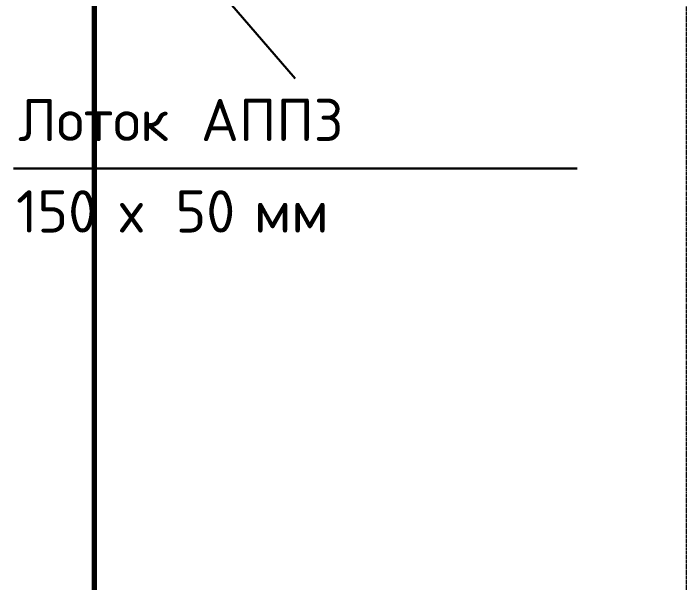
# Model space of a CAD drawing. Header units: millimetres. Extents: x -4948 to 42228, y -4856 to 69378.
# Drawn here: x 25933 to 30709, y 25449 to 29490 of the extents above; entities that cross this region are included whole.
import ezdxf

# ---------------------------------------------------------------- set-up
doc = ezdxf.new("R2010")
doc.units = ezdxf.units.MM
doc.linetypes.add('Линия сетки', pattern=[22.225, 12.7, -3.175, 3.175, -3.175])
doc.linetypes.add('Штрих 3 х 1_5 мм', pattern=[4.5, 3, -1.5])
for name, color, linetype, lineweight in [('A-AREA', 32, 'Continuous', 9), ('E-CABL-TRAY-IDEN', 211, 'Continuous', 30), ('S-GRID', 1, 'Continuous', 30)]:
    doc.layers.add(name, color=color, linetype=linetype, lineweight=lineweight)
doc.styles.add('ISOCPEUR', font='isocpeur.ttf', dxfattribs={"height": 3})

# ---------------------------------------------------------------- blocks, each defined once
blk = doc.blocks.new('27ELB-RD-AR-0000-BIM_rvt-1-1 этаж отм_ _0_000 лотки')
at = {"layer": 'A-AREA', "color": 252, "linetype": 'Штрих 3 х 1_5 мм', "lineweight": 70}
blk.add_line((26508.9, 19592.1), (26508.9, 39816.1), dxfattribs=at)
blk = doc.blocks.new('27ELB-RD-KR2-0000-BIM_rvt-1-1 этаж отм_ _0_000 лотки')
at = {"layer": 'S-GRID', "color": 252, "linetype": 'Линия сетки', "lineweight": 9}
blk.add_line((30708.9, -4856.4), (30708.9, 68377.9), dxfattribs=at)
blk = doc.blocks.new('СС-Марка-Кабельный лоток-система-размер - СС-Марка-Кабельный лоток-система-размер-L_40-738361--1 этаж отм_ -4_500 лотки')
at = {"layer": 'E-CABL-TRAY-IDEN'}
blk.add_line((0, 0), (40, 0), dxfattribs=at)

msp = doc.modelspace()

# ---------------------------------------------------------------- linework, layer by layer
at = {"layer": 'E-CABL-TRAY-IDEN'}
msp.add_line((26339.3, 30877.5), (27932.7, 29027.4), dxfattribs=at)

# ---------------------------------------------------------------- block references
at = {"lineweight": 5}
for name in ['27ELB-RD-KR2-0000-BIM_rvt-1-1 этаж отм_ _0_000 лотки', '27ELB-RD-AR-0000-BIM_rvt-1-1 этаж отм_ _0_000 лотки']:
    msp.add_blockref(name, (0, 0), dxfattribs=at)
at = {"layer": 'E-CABL-TRAY-IDEN', "xscale": 99.99999999999993, "yscale": 99.99999999999993, "zscale": 99.99999999999993}
msp.add_blockref('СС-Марка-Кабельный лоток-система-размер - СС-Марка-Кабельный лоток-система-размер-L_40-738361--1 этаж отм_ -4_500 лотки', (25932.7, 28388.5), dxfattribs=at)

# ---------------------------------------------------------------- texts
at = {"layer": 'E-CABL-TRAY-IDEN', "char_height": 300, "attachment_point": 1, "style": 'ISOCPEUR'}
for s, insert, width in [('Лоток', (25966.2, 28884.2), 1354.852), ('АППЗ', (27262.7, 28884.2), 537.131), ('150 ', (25951.9, 28234.5), 889.873), (' 50 ', (26891.2, 28234.5), 929.957), ('\\fISOCPEUR|b0|i0|c204|p34|;х', (26686.2, 28234.5), 248.523), ('мм', (27639.7, 28234.5), 577.215)]:
    msp.add_mtext(s, dxfattribs=dict(at, insert=insert, width=width))

doc.saveas('drawing.dxf')
